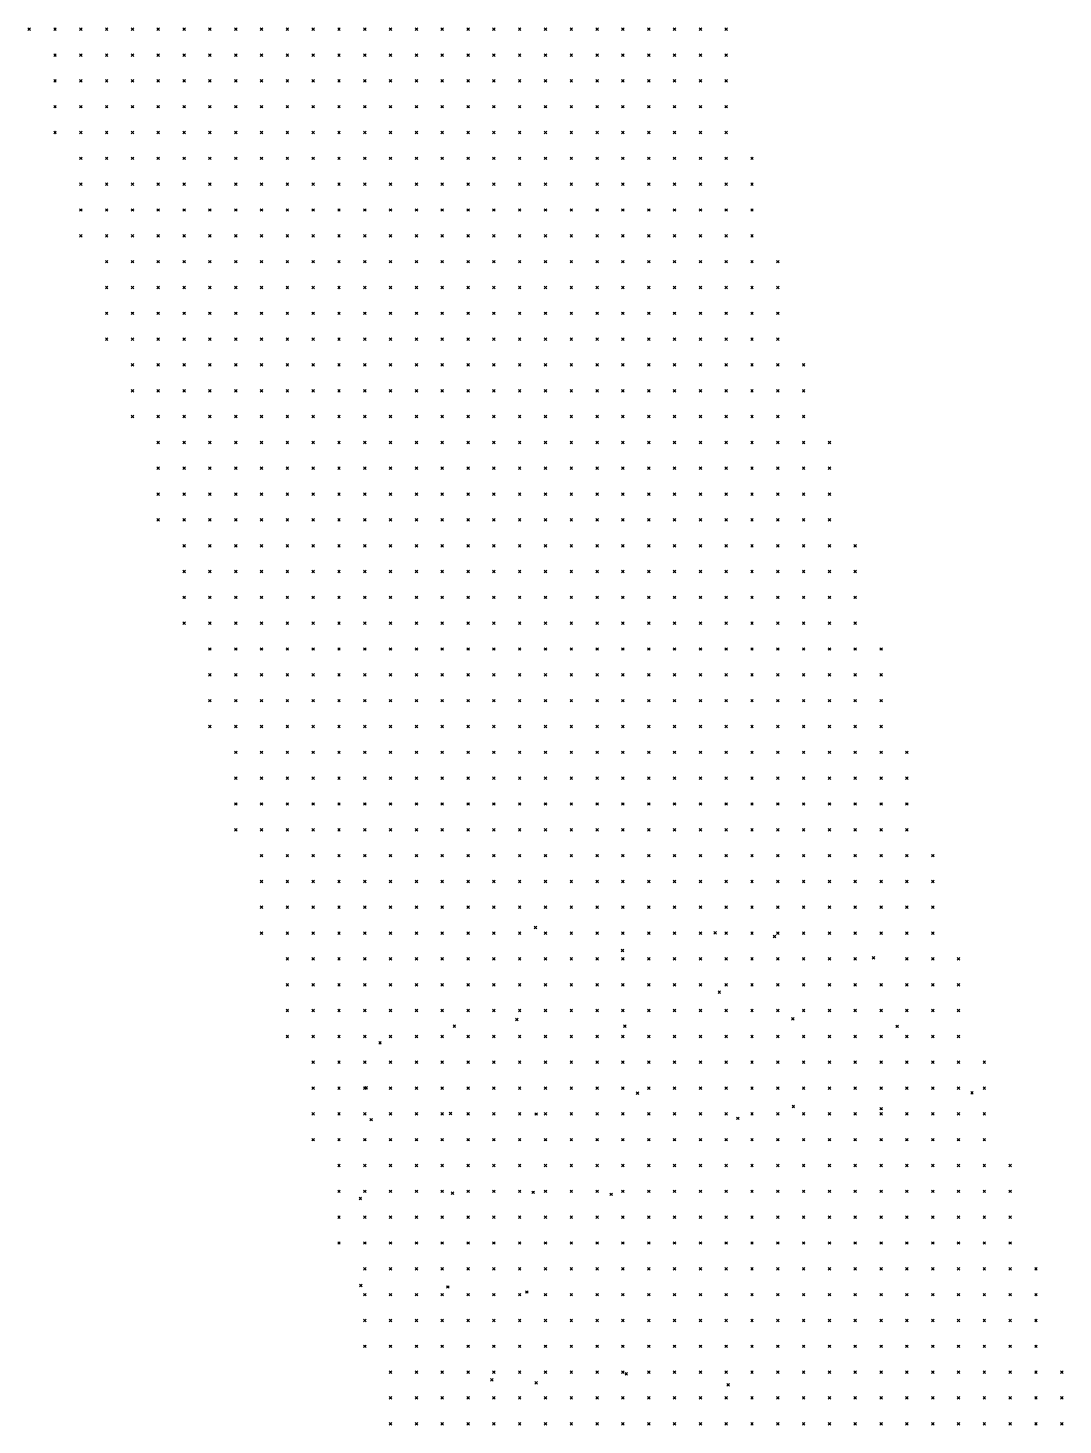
# Model space of a CAD drawing. Header units: metres. Extents: x 441556 to 446409, y 432338 to 461058.
# Drawn here: x 444743.2 to 444863.5, y 443563.8 to 443726.1 of the extents above; entities that cross this region are included whole.
import ezdxf

# ---------------------------------------------------------------- set-up
doc = ezdxf.new("R2010")
doc.units = ezdxf.units.M
doc.header["$MEASUREMENT"] = 0
doc.header["$PDMODE"] = 35
doc.header["$PDSIZE"] = 0.15
doc.layers.add('DTM-NOK-RevN_LIDAR_co_lidar', color=91, linetype='Continuous', lineweight=0)
doc.layers.add('DTM-NOK-RevN_RTK', color=32, linetype='Continuous', lineweight=0)

msp = doc.modelspace()

# ---------------------------------------------------------------- linework, layer by layer
at = {"layer": 'DTM-NOK-RevN_LIDAR_co_lidar'}
for p in [(444743.4, 443725.959, 528.782), (444746.399, 443725.959, 529.919), (444749.398, 443725.959, 530.137), (444752.398, 443725.959, 529.127), (444755.397, 443725.959, 527.226), (444758.396, 443725.959, 525.61), (444761.396, 443725.959, 523.946), (444764.395, 443725.959, 522.361), (444767.394, 443725.959, 520.738), (444770.394, 443725.959, 519.46), (444773.393, 443725.959, 518.87), (444776.392, 443725.959, 518.506), (444779.392, 443725.959, 518.334), (444782.391, 443725.959, 518.234), (444785.39, 443725.959, 518.359), (444788.39, 443725.959, 518.869), (444791.389, 443725.959, 519.466), (444794.388, 443725.959, 519.94), (444797.388, 443725.959, 520.5), (444800.387, 443725.959, 521.529), (444803.386, 443725.959, 522.781), (444806.386, 443725.959, 523.549), (444809.385, 443725.959, 524.292), (444812.384, 443725.959, 525.176), (444815.384, 443725.959, 526.73), (444818.383, 443725.959, 527.768), (444821.383, 443725.959, 527.472), (444824.382, 443725.959, 526.308), (444746.399, 443722.96, 531.834), (444749.398, 443722.96, 531.914), (444752.398, 443722.96, 530.797), (444755.397, 443722.96, 528.841), (444758.396, 443722.96, 527.207), (444761.396, 443722.96, 525.46), (444764.395, 443722.96, 524.014), (444767.394, 443722.96, 522.648), (444770.394, 443722.96, 521.328), (444773.393, 443722.96, 520.77), (444776.392, 443722.96, 520.589), (444779.392, 443722.96, 520.603), (444782.391, 443722.96, 520.714), (444785.39, 443722.96, 521.05), (444788.39, 443722.96, 521.547), (444791.389, 443722.96, 521.964), (444794.388, 443722.96, 522.349), (444797.388, 443722.96, 522.918), (444800.387, 443722.96, 524.04), (444803.386, 443722.96, 525.245), (444806.386, 443722.96, 525.993), (444809.385, 443722.96, 526.665), (444812.384, 443722.96, 528.2), (444815.384, 443722.96, 530.177), (444818.383, 443722.96, 530.114), (444821.383, 443722.96, 529.087), (444824.382, 443722.96, 527.934), (444746.399, 443719.961, 533.766), (444749.398, 443719.961, 533.663), (444752.398, 443719.961, 532.276), (444755.397, 443719.961, 530.481), (444758.396, 443719.961, 528.896), (444761.396, 443719.961, 527.176), (444764.395, 443719.961, 525.721), (444767.394, 443719.961, 524.364), (444770.394, 443719.961, 523.279), (444773.393, 443719.961, 522.715), (444776.392, 443719.961, 522.71), (444779.392, 443719.961, 522.877), (444782.391, 443719.961, 523.219), (444785.39, 443719.961, 523.719), (444788.39, 443719.961, 524.188), (444791.389, 443719.961, 524.524), (444794.388, 443719.961, 524.779), (444797.388, 443719.961, 525.346), (444800.387, 443719.961, 526.395), (444803.386, 443719.961, 527.469), (444806.386, 443719.961, 528.561), (444809.385, 443719.961, 529.281), (444812.384, 443719.961, 531.087), (444815.384, 443719.961, 532.478), (444818.383, 443719.961, 531.694), (444821.383, 443719.961, 530.768), (444824.382, 443719.961, 529.58), (444746.399, 443716.961, 535.539), (444749.398, 443716.961, 535.224), (444752.398, 443716.961, 533.716), (444755.397, 443716.961, 532.108), (444758.396, 443716.961, 530.552), (444761.396, 443716.961, 528.94), (444764.395, 443716.961, 527.435), (444767.394, 443716.961, 526.053), (444770.394, 443716.961, 525.312), (444773.393, 443716.961, 524.877), (444776.392, 443716.961, 524.942), (444779.392, 443716.961, 525.24), (444782.391, 443716.961, 525.714), (444785.39, 443716.961, 526.263), (444788.39, 443716.961, 526.662), (444791.389, 443716.961, 526.956), (444794.388, 443716.961, 527.278), (444797.388, 443716.961, 527.83), (444800.387, 443716.961, 528.733), (444803.386, 443716.961, 529.741), (444806.386, 443716.961, 530.945), (444809.385, 443716.961, 531.913), (444812.384, 443716.961, 533.463), (444815.384, 443716.961, 534.025), (444818.383, 443716.961, 533.332), (444821.383, 443716.961, 532.447), (444824.382, 443716.961, 531.267), (444746.399, 443713.962, 537.479), (444749.398, 443713.962, 536.895), (444752.398, 443713.962, 535.359), (444755.397, 443713.962, 533.891), (444758.396, 443713.962, 532.327), (444761.396, 443713.962, 530.723), (444764.395, 443713.962, 529.198), (444767.394, 443713.962, 527.947), (444770.394, 443713.962, 527.351), (444773.393, 443713.962, 527.136), (444776.392, 443713.962, 527.258), (444779.392, 443713.962, 527.647), (444782.391, 443713.962, 528.211), (444785.39, 443713.962, 528.855), (444788.39, 443713.962, 529.265), (444791.389, 443713.962, 529.432), (444794.388, 443713.962, 529.781), (444797.388, 443713.962, 530.309), (444800.387, 443713.962, 530.913), (444803.386, 443713.962, 531.941), (444806.386, 443713.962, 533.043), (444809.385, 443713.962, 534.241), (444812.384, 443713.962, 535.593), (444815.384, 443713.962, 535.758), (444818.383, 443713.962, 535.204), (444821.383, 443713.962, 534.171), (444824.382, 443713.962, 533.031), (444749.398, 443710.963, 538.717), (444752.398, 443710.963, 537.254), (444755.397, 443710.963, 535.842), (444758.396, 443710.963, 534.359), (444761.396, 443710.963, 532.716), (444764.395, 443710.963, 531.318), (444767.394, 443710.963, 529.936), (444770.394, 443710.963, 529.344), (444773.393, 443710.963, 529.39), (444776.392, 443710.963, 529.612), (444779.392, 443710.963, 529.98), (444782.391, 443710.963, 530.604), (444785.39, 443710.963, 531.28), (444788.39, 443710.963, 531.759), (444791.389, 443710.963, 531.989), (444794.388, 443710.963, 532.191), (444797.388, 443710.963, 532.605), (444800.387, 443710.963, 533.122), (444803.386, 443710.963, 534.045), (444806.386, 443710.963, 535.372), (444809.385, 443710.963, 536.841), (444812.384, 443710.963, 537.803), (444815.384, 443710.963, 537.649), (444818.383, 443710.963, 537.092), (444821.383, 443710.963, 536.179), (444824.382, 443710.963, 534.986), (444827.381, 443710.963, 534.045), (444749.398, 443707.963, 540.584), (444752.398, 443707.963, 539.428), (444755.397, 443707.963, 537.812), (444758.396, 443707.963, 536.353), (444761.396, 443707.963, 534.729), (444764.395, 443707.963, 533.308), (444767.394, 443707.963, 532.078), (444770.394, 443707.963, 531.575), (444773.393, 443707.963, 531.623), (444776.392, 443707.963, 531.865), (444779.392, 443707.963, 532.282), (444782.391, 443707.963, 532.852), (444785.39, 443707.963, 533.418), (444788.39, 443707.963, 533.994), (444791.389, 443707.963, 534.354), (444794.388, 443707.963, 534.462), (444797.388, 443707.963, 534.911), (444800.387, 443707.963, 535.57), (444803.386, 443707.963, 536.501), (444806.386, 443707.963, 538.111), (444809.385, 443707.963, 539.534), (444812.384, 443707.963, 539.935), (444815.384, 443707.963, 539.545), (444818.383, 443707.963, 538.971), (444821.383, 443707.963, 538.059), (444824.382, 443707.963, 537.043), (444827.381, 443707.963, 536.146), (444749.398, 443704.964, 542.65), (444752.398, 443704.964, 541.743), (444755.397, 443704.964, 540.099), (444758.396, 443704.964, 538.45), (444761.396, 443704.964, 536.794), (444764.395, 443704.964, 535.258), (444767.394, 443704.964, 534.122), (444770.394, 443704.964, 533.739), (444773.393, 443704.964, 533.679), (444776.392, 443704.964, 533.929), (444779.392, 443704.964, 534.378), (444782.391, 443704.964, 534.925), (444785.39, 443704.964, 535.504), (444788.39, 443704.964, 536.06), (444791.389, 443704.964, 536.416), (444794.388, 443704.964, 536.671), (444797.388, 443704.964, 537.317), (444800.387, 443704.964, 538.236), (444803.386, 443704.964, 539.442), (444806.386, 443704.964, 540.941), (444809.385, 443704.964, 542.044), (444812.384, 443704.964, 542.118), (444815.384, 443704.964, 541.721), (444818.383, 443704.964, 541.001), (444821.383, 443704.964, 539.992), (444824.382, 443704.964, 539.111), (444827.381, 443704.964, 538.174), (444749.398, 443701.965, 544.946), (444752.398, 443701.965, 544.02), (444755.397, 443701.965, 542.629), (444758.396, 443701.965, 540.633), (444761.396, 443701.965, 538.884), (444764.395, 443701.965, 537.582), (444767.394, 443701.965, 536.463), (444770.394, 443701.965, 536.116), (444773.393, 443701.965, 536.082), (444776.392, 443701.965, 536.228), (444779.392, 443701.965, 536.547), (444782.391, 443701.965, 537.076), (444785.39, 443701.965, 537.784), (444788.39, 443701.965, 538.253), (444791.389, 443701.965, 538.575), (444794.388, 443701.965, 539.145), (444797.388, 443701.965, 539.859), (444800.387, 443701.965, 541.102), (444803.386, 443701.965, 542.409), (444806.386, 443701.965, 543.463), (444809.385, 443701.965, 544.2), (444812.384, 443701.965, 544.201), (444815.384, 443701.965, 543.802), (444818.383, 443701.965, 542.886), (444821.383, 443701.965, 542.022), (444824.382, 443701.965, 541.275), (444827.381, 443701.965, 540.327), (444752.398, 443698.965, 545.951), (444755.397, 443698.965, 544.388), (444758.396, 443698.965, 542.455), (444761.396, 443698.965, 541.215), (444764.395, 443698.965, 539.76), (444767.394, 443698.965, 538.789), (444770.394, 443698.965, 538.48), (444773.393, 443698.965, 538.54), (444776.392, 443698.965, 538.703), (444779.392, 443698.965, 538.837), (444782.391, 443698.965, 539.247), (444785.39, 443698.965, 539.982), (444788.39, 443698.965, 540.622), (444791.389, 443698.965, 541.162), (444794.388, 443698.965, 541.755), (444797.388, 443698.965, 542.391), (444800.387, 443698.965, 543.63), (444803.386, 443698.965, 545.088), (444806.386, 443698.965, 545.869), (444809.385, 443698.965, 546.228), (444812.384, 443698.965, 545.947), (444815.384, 443698.965, 545.825), (444818.383, 443698.965, 544.887), (444821.383, 443698.965, 543.955), (444824.382, 443698.965, 543.14), (444827.381, 443698.965, 542.495), (444830.381, 443698.965, 541.742), (444752.398, 443695.966, 547.791), (444755.397, 443695.966, 546.001), (444758.396, 443695.966, 544.511), (444761.396, 443695.966, 543.212), (444764.395, 443695.966, 541.963), (444767.394, 443695.966, 541.181), (444770.394, 443695.966, 540.827), (444773.393, 443695.966, 540.856), (444776.392, 443695.966, 540.866), (444779.392, 443695.966, 541.021), (444782.391, 443695.966, 541.396), (444785.39, 443695.966, 542.045), (444788.39, 443695.966, 542.747), (444791.389, 443695.966, 543.384), (444794.388, 443695.966, 544.166), (444797.388, 443695.966, 544.858), (444800.387, 443695.966, 545.828), (444803.386, 443695.966, 547.726), (444806.386, 443695.966, 548.657), (444809.385, 443695.966, 548.491), (444812.384, 443695.966, 547.878), (444815.384, 443695.966, 547.427), (444818.383, 443695.966, 546.479), (444821.383, 443695.966, 546.069), (444824.382, 443695.966, 545.139), (444827.381, 443695.966, 544.457), (444830.381, 443695.966, 543.947), (444752.398, 443692.967, 549.416), (444755.397, 443692.967, 548.768), (444758.396, 443692.967, 547.071), (444761.396, 443692.967, 545.457), (444764.395, 443692.967, 544.178), (444767.394, 443692.967, 543.368), (444770.394, 443692.967, 543.06), (444773.393, 443692.967, 543.193), (444776.392, 443692.967, 543.297), (444779.392, 443692.967, 543.456), (444782.391, 443692.967, 543.647), (444785.39, 443692.967, 544.061), (444788.39, 443692.967, 544.719), (444791.389, 443692.967, 545.376), (444794.388, 443692.967, 546.118), (444797.388, 443692.967, 547.232), (444800.387, 443692.967, 549.174), (444803.386, 443692.967, 551.06), (444806.386, 443692.967, 550.749), (444809.385, 443692.967, 550.844), (444812.384, 443692.967, 550.302), (444815.384, 443692.967, 549.6), (444818.383, 443692.967, 548.885), (444821.383, 443692.967, 548.207), (444824.382, 443692.967, 547.337), (444827.381, 443692.967, 546.511), (444830.381, 443692.967, 546.084), (444752.398, 443689.967, 551.558), (444755.397, 443689.967, 550.597), (444758.396, 443689.967, 548.965), (444761.396, 443689.967, 547.433), (444764.395, 443689.967, 546.442), (444767.394, 443689.967, 545.6), (444770.394, 443689.967, 545.608), (444773.393, 443689.967, 545.526), (444776.392, 443689.967, 545.442), (444779.392, 443689.967, 545.449), (444782.391, 443689.967, 545.739), (444785.39, 443689.967, 546.173), (444788.39, 443689.967, 546.827), (444791.389, 443689.967, 547.862), (444794.388, 443689.967, 548.853), (444797.388, 443689.967, 550.072), (444800.387, 443689.967, 552.058), (444803.386, 443689.967, 553.426), (444806.386, 443689.967, 553.408), (444809.385, 443689.967, 552.643), (444812.384, 443689.967, 552.407), (444815.384, 443689.967, 551.736), (444818.383, 443689.967, 551.127), (444821.383, 443689.967, 550.201), (444824.382, 443689.967, 549.562), (444827.381, 443689.967, 548.983), (444830.381, 443689.967, 548.625), (444755.397, 443686.968, 552.09), (444758.396, 443686.968, 550.8), (444761.396, 443686.968, 549.725), (444764.395, 443686.968, 548.671), (444767.394, 443686.968, 548.112), (444770.394, 443686.968, 547.973), (444773.393, 443686.968, 547.926), (444776.392, 443686.968, 547.691), (444779.392, 443686.968, 547.555), (444782.391, 443686.968, 547.89), (444785.39, 443686.968, 548.631), (444788.39, 443686.968, 549.41), (444791.389, 443686.968, 550.227), (444794.388, 443686.968, 551.223), (444797.388, 443686.968, 552.541), (444800.387, 443686.968, 554.345), (444803.386, 443686.968, 555.184), (444806.386, 443686.968, 555.391), (444809.385, 443686.968, 554.811), (444812.384, 443686.968, 554.198), (444815.384, 443686.968, 553.561), (444818.383, 443686.968, 553.261), (444821.383, 443686.968, 552.296), (444824.382, 443686.968, 551.727), (444827.381, 443686.968, 551.327), (444830.381, 443686.968, 551.11), (444833.38, 443686.968, 550.883), (444755.397, 443683.969, 554.519), (444758.396, 443683.969, 553.026), (444761.396, 443683.969, 551.817), (444764.395, 443683.969, 550.927), (444767.394, 443683.969, 550.445), (444770.394, 443683.969, 550.208), (444773.393, 443683.969, 550.164), (444776.392, 443683.969, 550.077), (444779.392, 443683.969, 550.128), (444782.391, 443683.969, 550.419), (444785.39, 443683.969, 550.943), (444788.39, 443683.969, 551.403), (444791.389, 443683.969, 552.191), (444794.388, 443683.969, 553.599), (444797.388, 443683.969, 554.89), (444800.387, 443683.969, 556.428), (444803.386, 443683.969, 557.19), (444806.386, 443683.969, 556.912), (444809.385, 443683.969, 556.872), (444812.384, 443683.969, 556.438), (444815.384, 443683.969, 555.825), (444818.383, 443683.969, 555.52), (444821.383, 443683.969, 554.847), (444824.382, 443683.969, 554.176), (444827.381, 443683.969, 553.785), (444830.381, 443683.969, 553.421), (444833.38, 443683.969, 553.159), (444755.397, 443680.969, 556.523), (444758.396, 443680.969, 555.23), (444761.396, 443680.969, 553.87), (444764.395, 443680.969, 552.945), (444767.394, 443680.969, 552.482), (444770.394, 443680.969, 552.402), (444773.393, 443680.969, 552.516), (444776.392, 443680.969, 552.631), (444779.392, 443680.969, 552.671), (444782.391, 443680.969, 552.997), (444785.39, 443680.969, 553.365), (444788.39, 443680.969, 553.794), (444791.389, 443680.969, 554.574), (444794.388, 443680.969, 555.508), (444797.388, 443680.969, 556.743), (444800.387, 443680.969, 558.092), (444803.386, 443680.969, 558.795), (444806.386, 443680.969, 558.91), (444809.385, 443680.969, 558.824), (444812.384, 443680.969, 558.347), (444815.384, 443680.969, 558.012), (444818.383, 443680.969, 557.456), (444821.383, 443680.969, 556.949), (444824.382, 443680.969, 556.301), (444827.381, 443680.969, 555.875), (444830.381, 443680.969, 555.685), (444833.38, 443680.969, 555.479), (444758.396, 443677.97, 557.677), (444761.396, 443677.97, 556.22), (444764.395, 443677.97, 555.41), (444767.394, 443677.97, 555.04), (444770.394, 443677.97, 555.01), (444773.393, 443677.97, 555.015), (444776.392, 443677.97, 555.154), (444779.392, 443677.97, 555.401), (444782.391, 443677.97, 555.69), (444785.39, 443677.97, 555.998), (444788.39, 443677.97, 556.425), (444791.389, 443677.97, 556.974), (444794.388, 443677.97, 557.664), (444797.388, 443677.97, 558.706), (444800.387, 443677.97, 559.796), (444803.386, 443677.97, 560.569), (444806.386, 443677.97, 560.917), (444809.385, 443677.97, 560.728), (444812.384, 443677.97, 560.631), (444815.384, 443677.97, 560.206), (444818.383, 443677.97, 559.416), (444821.383, 443677.97, 558.878), (444824.382, 443677.97, 558.389), (444827.381, 443677.97, 558.098), (444830.381, 443677.97, 557.773), (444833.38, 443677.97, 557.625), (444836.379, 443677.97, 557.776), (444758.396, 443674.97, 559.69), (444761.396, 443674.97, 558.589), (444764.395, 443674.97, 557.826), (444767.394, 443674.97, 557.339), (444770.394, 443674.97, 557.337), (444773.393, 443674.97, 557.482), (444776.392, 443674.97, 557.804), (444779.392, 443674.97, 558.071), (444782.391, 443674.97, 558.213), (444785.39, 443674.97, 558.45), (444788.39, 443674.97, 558.795), (444791.389, 443674.97, 559.237), (444794.388, 443674.97, 559.966), (444797.388, 443674.97, 560.847), (444800.387, 443674.97, 561.605), (444803.386, 443674.97, 562.482), (444806.386, 443674.97, 562.851), (444809.385, 443674.97, 562.716), (444812.384, 443674.97, 562.656), (444815.384, 443674.97, 562.09), (444818.383, 443674.97, 561.575), (444821.383, 443674.97, 560.783), (444824.382, 443674.97, 560.564), (444827.381, 443674.97, 560.229), (444830.381, 443674.97, 560.034), (444833.38, 443674.97, 559.838), (444836.379, 443674.97, 560.163), (444758.396, 443671.971, 561.732), (444761.396, 443671.971, 560.728), (444764.395, 443671.971, 560.102), (444767.394, 443671.971, 559.802), (444770.394, 443671.971, 559.914), (444773.393, 443671.971, 560.074), (444776.392, 443671.971, 560.594), (444779.392, 443671.971, 560.933), (444782.391, 443671.971, 560.976), (444785.39, 443671.971, 561.036), (444788.39, 443671.971, 561.186), (444791.389, 443671.971, 561.625), (444794.388, 443671.971, 562.318), (444797.388, 443671.971, 562.942), (444800.387, 443671.971, 563.765), (444803.386, 443671.971, 564.498), (444806.386, 443671.971, 564.741), (444809.385, 443671.971, 564.82), (444812.384, 443671.971, 564.625), (444815.384, 443671.971, 564.185), (444818.383, 443671.971, 563.702), (444821.383, 443671.971, 562.924), (444824.382, 443671.971, 562.596), (444827.381, 443671.971, 562.342), (444830.381, 443671.971, 562.298), (444833.38, 443671.971, 562.125), (444836.379, 443671.971, 562.418), (444758.396, 443668.972, 563.702), (444761.396, 443668.972, 562.887), (444764.395, 443668.972, 562.393), (444767.394, 443668.972, 562.18), (444770.394, 443668.972, 562.168), (444773.393, 443668.972, 562.616), (444776.392, 443668.972, 563.201), (444779.392, 443668.972, 563.643), (444782.391, 443668.972, 563.717), (444785.39, 443668.972, 563.56), (444788.39, 443668.972, 563.634), (444791.389, 443668.972, 564.014), (444794.388, 443668.972, 564.55), (444797.388, 443668.972, 565.265), (444800.387, 443668.972, 566.001), (444803.386, 443668.972, 566.705), (444806.386, 443668.972, 566.88), (444809.385, 443668.972, 566.948), (444812.384, 443668.972, 566.734), (444815.384, 443668.972, 566.148), (444818.383, 443668.972, 565.692), (444821.383, 443668.972, 565.181), (444824.382, 443668.972, 564.851), (444827.381, 443668.972, 564.648), (444830.381, 443668.972, 564.268), (444833.38, 443668.972, 564.38), (444836.379, 443668.972, 564.753), (444761.396, 443665.972, 565.044), (444764.395, 443665.972, 564.569), (444767.394, 443665.972, 564.565), (444770.394, 443665.972, 564.486), (444773.393, 443665.972, 564.847), (444776.392, 443665.972, 565.532), (444779.392, 443665.972, 566.132), (444782.391, 443665.972, 566.305), (444785.39, 443665.972, 566.217), (444788.39, 443665.972, 566.19), (444791.389, 443665.972, 566.415), (444794.388, 443665.972, 566.995), (444797.388, 443665.972, 567.71), (444800.387, 443665.972, 568.408), (444803.386, 443665.972, 569.044), (444806.386, 443665.972, 569.043), (444809.385, 443665.972, 569.036), (444812.384, 443665.972, 568.641), (444815.384, 443665.972, 568.249), (444818.383, 443665.972, 567.953), (444821.383, 443665.972, 567.422), (444824.382, 443665.972, 567.183), (444827.381, 443665.972, 566.79), (444830.381, 443665.972, 566.513), (444833.38, 443665.972, 566.685), (444836.379, 443665.972, 567.104), (444839.379, 443665.972, 567.568), (444761.396, 443662.973, 567.308), (444764.395, 443662.973, 566.991), (444767.394, 443662.973, 566.802), (444770.394, 443662.973, 566.765), (444773.393, 443662.973, 566.956), (444776.392, 443662.973, 567.557), (444779.392, 443662.973, 568.297), (444782.391, 443662.973, 568.602), (444785.39, 443662.973, 568.59), (444788.39, 443662.973, 568.648), (444791.389, 443662.973, 568.829), (444794.388, 443662.973, 569.257), (444797.388, 443662.973, 570.059), (444800.387, 443662.973, 570.911), (444803.386, 443662.973, 571.324), (444806.386, 443662.973, 571.178), (444809.385, 443662.973, 571.15), (444812.384, 443662.973, 570.679), (444815.384, 443662.973, 570.457), (444818.383, 443662.973, 570.182), (444821.383, 443662.973, 569.506), (444824.382, 443662.973, 569.212), (444827.381, 443662.973, 569), (444830.381, 443662.973, 568.751), (444833.38, 443662.973, 568.772), (444836.379, 443662.973, 569.076), (444839.379, 443662.973, 569.621), (444761.396, 443659.974, 569.605), (444764.395, 443659.974, 569.19), (444767.394, 443659.974, 568.947), (444770.394, 443659.974, 568.978), (444773.393, 443659.974, 569.17), (444776.392, 443659.974, 569.743), (444779.392, 443659.974, 570.408), (444782.391, 443659.974, 570.743), (444785.39, 443659.974, 570.86), (444788.39, 443659.974, 571.056), (444791.389, 443659.974, 571.281), (444794.388, 443659.974, 571.642), (444797.388, 443659.974, 572.469), (444800.387, 443659.974, 573.289), (444803.386, 443659.974, 573.686), (444806.386, 443659.974, 573.94), (444809.385, 443659.974, 573.64), (444812.384, 443659.974, 572.965), (444815.384, 443659.974, 572.651), (444818.383, 443659.974, 572.208), (444821.383, 443659.974, 571.621), (444824.382, 443659.974, 571.182), (444827.381, 443659.974, 571.005), (444830.381, 443659.974, 570.75), (444833.38, 443659.974, 570.687), (444836.379, 443659.974, 570.966), (444839.379, 443659.974, 571.472), (444761.396, 443656.974, 571.803), (444764.395, 443656.974, 571.279), (444767.394, 443656.974, 571.16), (444770.394, 443656.974, 571.165), (444773.393, 443656.974, 571.382), (444776.392, 443656.974, 571.895), (444779.392, 443656.974, 572.44), (444782.391, 443656.974, 572.824), (444785.39, 443656.974, 573.122), (444788.39, 443656.974, 573.441), (444791.389, 443656.974, 573.783), (444794.388, 443656.974, 574.253), (444797.388, 443656.974, 575.062), (444800.387, 443656.974, 576.102), (444803.386, 443656.974, 576.976), (444806.386, 443656.974, 577.267), (444809.385, 443656.974, 576.615), (444812.384, 443656.974, 575.607), (444815.384, 443656.974, 574.967), (444818.383, 443656.974, 574.077), (444821.383, 443656.974, 573.758), (444824.382, 443656.974, 573.344), (444827.381, 443656.974, 573.024), (444830.381, 443656.974, 572.899), (444833.38, 443656.974, 572.856), (444836.379, 443656.974, 573.045), (444839.379, 443656.974, 573.38), (444764.395, 443653.975, 573.543), (444767.394, 443653.975, 573.421), (444770.394, 443653.975, 573.339), (444773.393, 443653.975, 573.55), (444776.392, 443653.975, 573.914), (444779.392, 443653.975, 574.449), (444782.391, 443653.975, 575.014), (444785.39, 443653.975, 575.445), (444788.39, 443653.975, 575.838), (444791.389, 443653.975, 576.294), (444794.388, 443653.975, 576.922), (444797.388, 443653.975, 577.893), (444800.387, 443653.975, 579.199), (444803.386, 443653.975, 580.479), (444806.386, 443653.975, 580.392), (444809.385, 443653.975, 579.421), (444812.384, 443653.975, 578.373), (444815.384, 443653.975, 577.343), (444818.383, 443653.975, 576.246), (444821.383, 443653.975, 576.009), (444824.382, 443653.975, 575.555), (444827.381, 443653.975, 575.314), (444830.381, 443653.975, 575.172), (444833.38, 443653.975, 575.145), (444836.379, 443653.975, 575.151), (444839.379, 443653.975, 575.465), (444842.378, 443653.975, 575.703), (444764.395, 443650.976, 575.854), (444767.394, 443650.976, 575.709), (444770.394, 443650.976, 575.619), (444773.393, 443650.976, 575.814), (444776.392, 443650.976, 576.185), (444779.392, 443650.976, 576.692), (444782.391, 443650.976, 577.206), (444785.39, 443650.976, 577.679), (444788.39, 443650.976, 578.196), (444791.389, 443650.976, 578.789), (444794.388, 443650.976, 579.56), (444797.388, 443650.976, 580.599), (444800.387, 443650.976, 581.803), (444803.386, 443650.976, 582.964), (444806.386, 443650.976, 582.815), (444809.385, 443650.976, 581.739), (444812.384, 443650.976, 580.641), (444815.384, 443650.976, 579.542), (444818.383, 443650.976, 578.689), (444821.383, 443650.976, 578.314), (444824.382, 443650.976, 577.813), (444827.381, 443650.976, 577.527), (444830.381, 443650.976, 577.326), (444833.38, 443650.976, 577.319), (444836.379, 443650.976, 577.339), (444839.379, 443650.976, 577.661), (444842.378, 443650.976, 577.742), (444764.395, 443647.976, 578.193), (444767.394, 443647.976, 578.02), (444770.394, 443647.976, 577.969), (444773.393, 443647.976, 578.154), (444776.392, 443647.976, 578.554), (444779.392, 443647.976, 578.984), (444782.391, 443647.976, 579.312), (444785.39, 443647.976, 579.792), (444788.39, 443647.976, 580.468), (444791.389, 443647.976, 581.154), (444794.388, 443647.976, 581.962), (444797.388, 443647.976, 582.952), (444800.387, 443647.976, 584.011), (444803.386, 443647.976, 584.903), (444806.386, 443647.976, 584.722), (444809.385, 443647.976, 583.798), (444812.384, 443647.976, 582.567), (444815.384, 443647.976, 581.679), (444818.383, 443647.976, 581.054), (444821.383, 443647.976, 580.562), (444824.382, 443647.976, 580.161), (444827.381, 443647.976, 579.683), (444830.381, 443647.976, 579.523), (444833.38, 443647.976, 579.53), (444836.379, 443647.976, 579.622), (444839.379, 443647.976, 579.795), (444842.378, 443647.976, 579.798), (444764.395, 443644.977, 580.69), (444767.394, 443644.977, 580.43), (444770.394, 443644.977, 580.303), (444773.393, 443644.977, 580.427), (444776.392, 443644.977, 580.727), (444779.392, 443644.977, 581.115), (444782.391, 443644.977, 581.594), (444785.39, 443644.977, 582.181), (444788.39, 443644.977, 582.829), (444791.389, 443644.977, 583.469), (444794.388, 443644.977, 584.273), (444797.388, 443644.977, 585.337), (444800.387, 443644.977, 586.266), (444803.386, 443644.977, 586.907), (444806.386, 443644.977, 586.589), (444809.385, 443644.977, 585.759), (444812.384, 443644.977, 584.799), (444815.384, 443644.977, 584.008), (444818.383, 443644.977, 583.481), (444821.383, 443644.977, 582.894), (444824.382, 443644.977, 582.413), (444827.381, 443644.977, 582), (444830.381, 443644.977, 581.85), (444833.38, 443644.977, 581.786), (444836.379, 443644.977, 581.804), (444839.379, 443644.977, 581.794), (444842.378, 443644.977, 581.676), (444767.394, 443641.978, 583.061), (444770.394, 443641.978, 582.749), (444773.393, 443641.978, 582.689), (444776.392, 443641.978, 582.93), (444779.392, 443641.978, 583.333), (444782.391, 443641.978, 583.89), (444785.39, 443641.978, 584.561), (444788.39, 443641.978, 585.285), (444791.389, 443641.978, 586.056), (444794.388, 443641.978, 586.85), (444797.388, 443641.978, 587.68), (444800.387, 443641.978, 588.458), (444803.386, 443641.978, 588.829), (444806.386, 443641.978, 588.564), (444809.385, 443641.978, 587.976), (444812.384, 443641.978, 587.143), (444815.384, 443641.978, 586.409), (444818.383, 443641.978, 585.79), (444821.383, 443641.978, 585.166), (444824.382, 443641.978, 584.627), (444827.381, 443641.978, 584.275), (444830.381, 443641.978, 584.174), (444833.38, 443641.978, 584.049), (444836.379, 443641.978, 584.031), (444839.379, 443641.978, 583.869), (444842.378, 443641.978, 583.506), (444845.377, 443641.978, 583.359), (444767.394, 443638.978, 585.614), (444770.394, 443638.978, 585.274), (444773.393, 443638.978, 585.119), (444776.392, 443638.978, 585.232), (444779.392, 443638.978, 585.725), (444782.391, 443638.978, 586.266), (444785.39, 443638.978, 586.912), (444788.39, 443638.978, 587.723), (444791.389, 443638.978, 588.598), (444794.388, 443638.978, 589.414), (444797.388, 443638.978, 589.905), (444800.387, 443638.978, 590.418), (444803.386, 443638.978, 590.799), (444806.386, 443638.978, 590.698), (444809.385, 443638.978, 590.204), (444812.384, 443638.978, 589.304), (444815.384, 443638.978, 588.721), (444818.383, 443638.978, 588.039), (444821.383, 443638.978, 587.551), (444824.382, 443638.978, 586.963), (444827.381, 443638.978, 586.733), (444830.381, 443638.978, 586.498), (444833.38, 443638.978, 586.304), (444836.379, 443638.978, 586.146), (444839.379, 443638.978, 585.922), (444842.378, 443638.978, 585.539), (444845.377, 443638.978, 585.24), (444767.394, 443635.979, 588.083), (444770.394, 443635.979, 587.8), (444773.393, 443635.979, 587.571), (444776.392, 443635.979, 587.551), (444779.392, 443635.979, 588.033), (444782.391, 443635.979, 588.736), (444785.39, 443635.979, 589.317), (444788.39, 443635.979, 590.102), (444791.389, 443635.979, 591.029), (444794.388, 443635.979, 591.632), (444797.388, 443635.979, 592.181), (444800.387, 443635.979, 592.619), (444803.386, 443635.979, 592.792), (444806.386, 443635.979, 592.696), (444809.385, 443635.979, 592.231), (444812.384, 443635.979, 591.429), (444815.384, 443635.979, 590.992), (444818.383, 443635.979, 590.211), (444821.383, 443635.979, 589.845), (444824.382, 443635.979, 589.325), (444827.381, 443635.979, 589.257), (444830.381, 443635.979, 588.941), (444833.38, 443635.979, 588.377), (444836.379, 443635.979, 587.935), (444839.379, 443635.979, 587.62), (444842.378, 443635.979, 587.262), (444845.377, 443635.979, 586.903), (444767.394, 443632.98, 590.393), (444770.394, 443632.98, 590.049), (444773.393, 443632.98, 589.857), (444776.392, 443632.98, 589.866), (444779.392, 443632.98, 590.119), (444782.391, 443632.98, 590.792), (444785.39, 443632.98, 591.657), (444788.39, 443632.98, 592.609), (444791.389, 443632.98, 593.508), (444794.388, 443632.98, 594.031), (444797.388, 443632.98, 594.415), (444800.387, 443632.98, 594.707), (444803.386, 443632.98, 594.813), (444806.386, 443632.98, 594.727), (444809.385, 443632.98, 594.336), (444812.384, 443632.98, 593.677), (444815.384, 443632.98, 593.197), (444818.383, 443632.98, 592.565), (444821.383, 443632.98, 591.989), (444824.382, 443632.98, 591.572), (444827.381, 443632.98, 591.451), (444830.381, 443632.98, 591.21), (444833.38, 443632.98, 590.454), (444836.379, 443632.98, 589.839), (444839.379, 443632.98, 589.406), (444842.378, 443632.98, 588.975), (444845.377, 443632.98, 588.689), (444770.394, 443629.98, 592.325), (444773.393, 443629.98, 592.161), (444776.392, 443629.98, 592.173), (444779.392, 443629.98, 592.442), (444782.391, 443629.98, 593.056), (444785.39, 443629.98, 593.758), (444788.39, 443629.98, 594.604), (444791.389, 443629.98, 595.485), (444794.388, 443629.98, 596.098), (444797.388, 443629.98, 596.759), (444800.387, 443629.98, 597.186), (444803.386, 443629.98, 597.164), (444806.386, 443629.98, 596.702), (444809.385, 443629.98, 596.434), (444812.384, 443629.98, 595.814), (444815.384, 443629.98, 595.055), (444818.383, 443629.98, 594.444), (444821.383, 443629.98, 594.057), (444824.382, 443629.98, 593.938), (444827.381, 443629.98, 593.509), (444830.381, 443629.98, 592.996), (444833.38, 443629.98, 592.329), (444836.379, 443629.98, 591.66), (444839.379, 443629.98, 591.14), (444842.378, 443629.98, 590.606), (444845.377, 443629.98, 590.272), (444848.377, 443629.98, 590.163), (444770.394, 443626.981, 594.544), (444773.393, 443626.981, 594.413), (444776.392, 443626.981, 594.31), (444779.392, 443626.981, 594.386), (444782.391, 443626.981, 595.032), (444785.39, 443626.981, 595.837), (444788.39, 443626.981, 596.547), (444791.389, 443626.981, 597.469), (444794.388, 443626.981, 598.402), (444797.388, 443626.981, 598.935), (444800.387, 443626.981, 599.104), (444803.386, 443626.981, 599.014), (444806.386, 443626.981, 598.531), (444809.385, 443626.981, 598.006), (444812.384, 443626.981, 597.529), (444815.384, 443626.981, 597.096), (444818.383, 443626.981, 596.549), (444821.383, 443626.981, 596.221), (444824.382, 443626.981, 595.737), (444827.381, 443626.981, 595.238), (444830.381, 443626.981, 594.673), (444833.38, 443626.981, 594.187), (444836.379, 443626.981, 593.371), (444839.379, 443626.981, 592.722), (444842.378, 443626.981, 592.161), (444845.377, 443626.981, 591.822), (444848.377, 443626.981, 591.732), (444770.394, 443623.982, 596.908), (444773.393, 443623.982, 596.497), (444776.392, 443623.982, 596.425), (444779.392, 443623.982, 596.639), (444782.391, 443623.982, 596.98), (444785.39, 443623.982, 597.535), (444788.39, 443623.982, 598.357), (444791.389, 443623.982, 599.288), (444794.388, 443623.982, 600.115), (444797.388, 443623.982, 600.612), (444800.387, 443623.982, 600.702), (444803.386, 443623.982, 600.73), (444806.386, 443623.982, 600.592), (444809.385, 443623.982, 599.976), (444812.384, 443623.982, 599.506), (444815.384, 443623.982, 599.071), (444818.383, 443623.982, 598.708), (444821.383, 443623.982, 598.092), (444824.382, 443623.982, 597.623), (444827.381, 443623.982, 597.11), (444830.381, 443623.982, 596.354), (444833.38, 443623.982, 595.48), (444836.379, 443623.982, 594.817), (444839.379, 443623.982, 594.277), (444842.378, 443623.982, 593.741), (444845.377, 443623.982, 593.514), (444848.377, 443623.982, 593.538), (444770.394, 443620.982, 598.898), (444773.393, 443620.982, 598.714), (444776.392, 443620.982, 598.679), (444779.392, 443620.982, 598.845), (444782.391, 443620.982, 599.029), (444785.39, 443620.982, 599.582), (444788.39, 443620.982, 600.409), (444791.389, 443620.982, 601.067), (444794.388, 443620.982, 601.737), (444797.388, 443620.982, 602.277), (444800.387, 443620.982, 602.458), (444803.386, 443620.982, 602.443), (444806.386, 443620.982, 602.075), (444809.385, 443620.982, 601.615), (444812.384, 443620.982, 601.145), (444815.384, 443620.982, 600.712), (444818.383, 443620.982, 600.206), (444821.383, 443620.982, 599.685), (444824.382, 443620.982, 599.234), (444827.381, 443620.982, 598.501), (444830.381, 443620.982, 597.775), (444833.38, 443620.982, 596.945), (444836.379, 443620.982, 596.196), (444839.379, 443620.982, 595.668), (444842.378, 443620.982, 595.328), (444845.377, 443620.982, 595.069), (444848.377, 443620.982, 595.185), (444773.393, 443617.983, 601.071), (444776.392, 443617.983, 601.099), (444779.392, 443617.983, 601.131), (444782.391, 443617.983, 601.337), (444785.39, 443617.983, 601.801), (444788.39, 443617.983, 602.387), (444791.389, 443617.983, 602.942), (444794.388, 443617.983, 603.471), (444797.388, 443617.983, 603.911), (444800.387, 443617.983, 604.133), (444803.386, 443617.983, 604.018), (444806.386, 443617.983, 603.637), (444809.385, 443617.983, 603.215), (444812.384, 443617.983, 602.659), (444815.384, 443617.983, 602.457), (444818.383, 443617.983, 601.935), (444821.383, 443617.983, 601.235), (444824.382, 443617.983, 600.467), (444827.381, 443617.983, 599.819), (444830.381, 443617.983, 598.886), (444833.38, 443617.983, 598.147), (444836.379, 443617.983, 597.518), (444839.379, 443617.983, 596.907), (444845.377, 443617.983, 596.344), (444848.377, 443617.983, 596.389), (444851.376, 443617.983, 596.294), (444773.393, 443614.984, 603.121), (444776.392, 443614.984, 603.206), (444779.392, 443614.984, 603.219), (444782.391, 443614.984, 603.354), (444785.39, 443614.984, 603.674), (444788.39, 443614.984, 604.043), (444791.389, 443614.984, 604.527), (444794.388, 443614.984, 605.103), (444797.388, 443614.984, 605.608), (444800.387, 443614.984, 605.726), (444803.386, 443614.984, 605.467), (444806.386, 443614.984, 605.077), (444809.385, 443614.984, 604.442), (444812.384, 443614.984, 603.889), (444815.384, 443614.984, 603.566), (444818.383, 443614.984, 602.978), (444821.383, 443614.984, 602.234), (444824.382, 443614.984, 601.44), (444827.381, 443614.984, 600.609), (444830.381, 443614.984, 599.817), (444833.38, 443614.984, 599.18), (444836.379, 443614.984, 598.482), (444839.379, 443614.984, 597.811), (444842.378, 443614.984, 597.3), (444845.377, 443614.984, 596.977), (444848.377, 443614.984, 596.689), (444851.376, 443614.984, 596.265), (444773.393, 443611.984, 605.388), (444776.392, 443611.984, 605.187), (444779.392, 443611.984, 605.182), (444782.391, 443611.984, 605.319), (444785.39, 443611.984, 605.513), (444788.39, 443611.984, 605.803), (444791.389, 443611.984, 606.184), (444794.388, 443611.984, 606.548), (444797.388, 443611.984, 606.7), (444800.387, 443611.984, 606.518), (444803.386, 443611.984, 606.024), (444806.386, 443611.984, 605.421), (444809.385, 443611.984, 604.743), (444812.384, 443611.984, 604.203), (444815.384, 443611.984, 603.775), (444818.383, 443611.984, 603.018), (444821.383, 443611.984, 602.266), (444824.382, 443611.984, 601.455), (444827.381, 443611.984, 600.501), (444830.381, 443611.984, 599.808), (444833.38, 443611.984, 599.043), (444836.379, 443611.984, 598.54), (444839.379, 443611.984, 598.068), (444842.378, 443611.984, 597.433), (444845.377, 443611.984, 596.714), (444848.377, 443611.984, 596.089), (444851.376, 443611.984, 595.573), (444800.051, 443610.938, 606.997), (444773.393, 443608.985, 607.542), (444776.392, 443608.985, 607.504), (444779.392, 443608.985, 607.4), (444782.391, 443608.985, 607.351), (444785.39, 443608.985, 607.347), (444788.39, 443608.985, 607.415), (444791.389, 443608.985, 607.563), (444794.388, 443608.985, 607.468), (444797.388, 443608.985, 607.104), (444800.387, 443608.985, 606.541), (444803.386, 443608.985, 605.783), (444806.386, 443608.985, 605.112), (444809.385, 443608.985, 604.521), (444812.384, 443608.985, 603.918), (444815.384, 443608.985, 603.325), (444818.383, 443608.985, 602.702), (444821.383, 443608.985, 602.041), (444824.382, 443608.985, 601.287), (444827.381, 443608.985, 600.396), (444830.381, 443608.985, 599.615), (444833.38, 443608.985, 598.936), (444836.379, 443608.985, 598.333), (444839.379, 443608.985, 597.655), (444842.378, 443608.985, 596.999), (444845.377, 443608.985, 596.307), (444848.377, 443608.985, 595.501), (444851.376, 443608.985, 594.759), (444776.392, 443605.986, 609.281), (444779.392, 443605.986, 609.059), (444782.391, 443605.986, 608.819), (444785.39, 443605.986, 608.504), (444788.39, 443605.986, 608.184), (444791.389, 443605.986, 607.942), (444794.388, 443605.986, 607.526), (444797.388, 443605.986, 606.875), (444800.387, 443605.986, 606.141), (444803.386, 443605.986, 605.386), (444806.386, 443605.986, 604.715), (444809.385, 443605.986, 604.025), (444812.384, 443605.986, 603.345), (444815.384, 443605.986, 602.6), (444818.383, 443605.986, 602.015), (444821.383, 443605.986, 601.318), (444824.382, 443605.986, 600.567), (444827.381, 443605.986, 599.777), (444830.381, 443605.986, 599.066), (444833.38, 443605.986, 598.386), (444836.379, 443605.986, 597.788), (444839.379, 443605.986, 596.903), (444842.378, 443605.986, 596.191), (444845.377, 443605.986, 595.254), (444848.377, 443605.986, 594.228), (444851.376, 443605.986, 593.443), (444854.375, 443605.986, 592.561), (444776.392, 443602.986, 610.325), (444779.392, 443602.986, 609.807), (444782.391, 443602.986, 609.301), (444785.39, 443602.986, 608.819), (444788.39, 443602.986, 608.323), (444791.389, 443602.986, 607.738), (444794.388, 443602.986, 607.008), (444797.388, 443602.986, 606.23), (444800.387, 443602.986, 605.489), (444803.386, 443602.986, 604.673), (444806.386, 443602.986, 603.898), (444809.385, 443602.986, 603.077), (444812.384, 443602.986, 602.483), (444815.384, 443602.986, 601.828), (444818.383, 443602.986, 601.187), (444821.383, 443602.986, 600.515), (444824.382, 443602.986, 599.744), (444827.381, 443602.986, 599.022), (444830.381, 443602.986, 598.354), (444833.38, 443602.986, 597.612), (444836.379, 443602.986, 596.777), (444839.379, 443602.986, 595.862), (444842.378, 443602.986, 595.029), (444845.377, 443602.986, 594.222), (444848.377, 443602.986, 593.112), (444851.376, 443602.986, 592.083), (444854.375, 443602.986, 591.256), (444776.392, 443599.987, 610.541), (444779.392, 443599.987, 609.876), (444782.391, 443599.987, 609.264), (444785.39, 443599.987, 608.572), (444788.39, 443599.987, 607.827), (444791.389, 443599.987, 607.052), (444794.388, 443599.987, 606.218), (444797.388, 443599.987, 605.507), (444800.387, 443599.987, 604.714), (444803.386, 443599.987, 603.878), (444806.386, 443599.987, 603.06), (444809.385, 443599.987, 602.235), (444812.384, 443599.987, 601.533), (444815.384, 443599.987, 601.022), (444818.383, 443599.987, 600.176), (444821.383, 443599.987, 599.542), (444824.382, 443599.987, 598.717), (444827.381, 443599.987, 597.968), (444830.381, 443599.987, 597.345), (444833.38, 443599.987, 596.65), (444836.379, 443599.987, 595.959), (444839.379, 443599.987, 595.115), (444842.378, 443599.987, 594.208), (444845.377, 443599.987, 593.147), (444848.377, 443599.987, 591.945), (444851.376, 443599.987, 590.88), (444854.375, 443599.987, 589.92), (444776.392, 443596.988, 610.288), (444779.392, 443596.988, 609.585), (444782.391, 443596.988, 608.744), (444785.39, 443596.988, 607.853), (444788.39, 443596.988, 606.985), (444791.389, 443596.988, 606.104), (444794.388, 443596.988, 605.219), (444797.388, 443596.988, 604.409), (444800.387, 443596.988, 603.543), (444803.386, 443596.988, 602.779), (444806.386, 443596.988, 601.964), (444809.385, 443596.988, 601.242), (444812.384, 443596.988, 600.461), (444815.384, 443596.988, 600.049), (444818.383, 443596.988, 599.007), (444821.383, 443596.988, 598.283), (444824.382, 443596.988, 597.535), (444827.381, 443596.988, 596.896), (444830.381, 443596.988, 596.197), (444833.38, 443596.988, 595.615), (444836.379, 443596.988, 595.027), (444839.379, 443596.988, 594.134), (444842.378, 443596.988, 593.001), (444845.377, 443596.988, 591.651), (444848.377, 443596.988, 590.458), (444851.376, 443596.988, 589.51), (444854.375, 443596.988, 588.516), (444779.392, 443593.988, 608.943), (444782.391, 443593.988, 607.999), (444785.39, 443593.988, 607.047), (444788.39, 443593.988, 606.082), (444791.389, 443593.988, 605.132), (444794.388, 443593.988, 604.335), (444797.388, 443593.988, 603.586), (444800.387, 443593.988, 602.744), (444803.386, 443593.988, 602.018), (444806.386, 443593.988, 601.097), (444809.385, 443593.988, 600.481), (444812.384, 443593.988, 599.645), (444815.384, 443593.988, 599.083), (444818.383, 443593.988, 598.164), (444821.383, 443593.988, 597.324), (444824.382, 443593.988, 596.615), (444827.381, 443593.988, 595.897), (444830.381, 443593.988, 595.076), (444833.38, 443593.988, 594.393), (444836.379, 443593.988, 593.568), (444839.379, 443593.988, 592.535), (444842.378, 443593.988, 591.261), (444845.377, 443593.988, 589.958), (444848.377, 443593.988, 588.942), (444851.376, 443593.988, 588.046), (444854.375, 443593.988, 587.033), (444857.375, 443593.988, 585.97), (444779.392, 443590.989, 607.999), (444782.391, 443590.989, 607.083), (444785.39, 443590.989, 606.139), (444788.39, 443590.989, 605.152), (444791.389, 443590.989, 604.19), (444794.388, 443590.989, 603.358), (444797.388, 443590.989, 602.624), (444800.387, 443590.989, 601.802), (444803.386, 443590.989, 600.86), (444806.386, 443590.989, 600.141), (444809.385, 443590.989, 599.481), (444812.384, 443590.989, 598.587), (444815.384, 443590.989, 598.056), (444818.383, 443590.989, 597.23), (444821.383, 443590.989, 596.438), (444824.382, 443590.989, 595.669), (444827.381, 443590.989, 594.663), (444830.381, 443590.989, 593.701), (444833.38, 443590.989, 592.807), (444836.379, 443590.989, 591.767), (444839.379, 443590.989, 590.653), (444842.378, 443590.989, 589.536), (444845.377, 443590.989, 588.479), (444848.377, 443590.989, 587.55), (444851.376, 443590.989, 586.575), (444854.375, 443590.989, 585.516), (444857.375, 443590.989, 584.47), (444779.392, 443587.99, 607.122), (444782.391, 443587.99, 606.188), (444785.39, 443587.99, 605.237), (444788.39, 443587.99, 604.272), (444791.389, 443587.99, 603.195), (444794.388, 443587.99, 602.149), (444797.388, 443587.99, 601.328), (444800.387, 443587.99, 600.52), (444803.386, 443587.99, 599.538), (444806.386, 443587.99, 598.982), (444809.385, 443587.99, 598.201), (444812.384, 443587.99, 597.245), (444815.384, 443587.99, 596.744), (444818.383, 443587.99, 596.031), (444821.383, 443587.99, 595.292), (444824.382, 443587.99, 594.451), (444827.381, 443587.99, 593.237), (444830.381, 443587.99, 592.092), (444833.38, 443587.99, 591.064), (444836.379, 443587.99, 590.036), (444839.379, 443587.99, 588.899), (444842.378, 443587.99, 587.938), (444845.377, 443587.99, 587.082), (444848.377, 443587.99, 586.128), (444851.376, 443587.99, 585.112), (444854.375, 443587.99, 584.114), (444857.375, 443587.99, 583.044), (444779.392, 443584.99, 606.329), (444782.391, 443584.99, 605.415), (444785.39, 443584.99, 604.462), (444788.39, 443584.99, 603.366), (444791.389, 443584.99, 602.159), (444794.388, 443584.99, 601.129), (444797.388, 443584.99, 600.236), (444800.387, 443584.99, 599.37), (444803.386, 443584.99, 598.454), (444806.386, 443584.99, 597.779), (444809.385, 443584.99, 597.101), (444812.384, 443584.99, 596.171), (444815.384, 443584.99, 595.431), (444818.383, 443584.99, 594.757), (444821.383, 443584.99, 593.919), (444824.382, 443584.99, 593.034), (444827.381, 443584.99, 591.908), (444830.381, 443584.99, 590.64), (444833.38, 443584.99, 589.459), (444836.379, 443584.99, 588.422), (444839.379, 443584.99, 587.321), (444842.378, 443584.99, 586.409), (444845.377, 443584.99, 585.585), (444848.377, 443584.99, 584.615), (444851.376, 443584.99, 583.629), (444854.375, 443584.99, 582.737), (444857.375, 443584.99, 581.672), (444782.391, 443581.991, 604.463), (444785.39, 443581.991, 603.471), (444788.39, 443581.991, 602.281), (444791.389, 443581.991, 601.162), (444794.388, 443581.991, 600.247), (444797.388, 443581.991, 599.177), (444800.387, 443581.991, 598.142), (444803.386, 443581.991, 597.174), (444806.386, 443581.991, 596.534), (444809.385, 443581.991, 595.907), (444812.384, 443581.991, 595.087), (444815.384, 443581.991, 594.136), (444818.383, 443581.991, 593.437), (444821.383, 443581.991, 592.468), (444824.382, 443581.991, 591.51), (444827.381, 443581.991, 590.478), (444830.381, 443581.991, 589.264), (444833.38, 443581.991, 588.111), (444836.379, 443581.991, 587.013), (444839.379, 443581.991, 585.975), (444842.378, 443581.991, 584.98), (444845.377, 443581.991, 583.927), (444848.377, 443581.991, 582.944), (444851.376, 443581.991, 582.081), (444854.375, 443581.991, 581.189), (444857.375, 443581.991, 580.077), (444860.374, 443581.991, 578.701), (444782.391, 443578.991, 603.392), (444785.39, 443578.991, 602.323), (444788.39, 443578.991, 601.209), (444791.389, 443578.991, 600.168), (444794.388, 443578.991, 599.125), (444797.388, 443578.991, 598.034), (444800.387, 443578.991, 597.002), (444803.386, 443578.991, 596.233), (444806.386, 443578.991, 595.583), (444809.385, 443578.991, 594.699), (444812.384, 443578.991, 593.751), (444815.384, 443578.991, 592.545), (444818.383, 443578.991, 592.258), (444821.383, 443578.991, 591.163), (444824.382, 443578.991, 589.997), (444827.381, 443578.991, 588.791), (444830.381, 443578.991, 587.785), (444833.38, 443578.991, 586.906), (444836.379, 443578.991, 585.882), (444839.379, 443578.991, 584.819), (444842.378, 443578.991, 583.569), (444845.377, 443578.991, 582.164), (444848.377, 443578.991, 581.108), (444851.376, 443578.991, 580.434), (444854.375, 443578.991, 579.498), (444857.375, 443578.991, 578.195), (444860.374, 443578.991, 576.985), (444782.391, 443575.992, 602.351), (444785.39, 443575.992, 601.299), (444788.39, 443575.992, 600.184), (444791.389, 443575.992, 599.046), (444794.388, 443575.992, 597.911), (444797.388, 443575.992, 596.86), (444800.387, 443575.992, 595.936), (444803.386, 443575.992, 595.048), (444806.386, 443575.992, 594.219), (444809.385, 443575.992, 593.365), (444812.384, 443575.992, 592.197), (444815.384, 443575.992, 591.039), (444818.383, 443575.992, 590.737), (444821.383, 443575.992, 589.538), (444824.382, 443575.992, 588.317), (444827.381, 443575.992, 587.303), (444830.381, 443575.992, 586.389), (444833.38, 443575.992, 585.498), (444836.379, 443575.992, 584.486), (444839.379, 443575.992, 583.441), (444842.378, 443575.992, 582.235), (444845.377, 443575.992, 580.858), (444848.377, 443575.992, 579.547), (444851.376, 443575.992, 578.6), (444854.375, 443575.992, 577.68), (444857.375, 443575.992, 576.453), (444860.374, 443575.992, 575.337), (444782.391, 443572.993, 601.287), (444785.39, 443572.993, 600.214), (444788.39, 443572.993, 598.991), (444791.389, 443572.993, 597.721), (444794.388, 443572.993, 596.625), (444797.388, 443572.993, 595.688), (444800.387, 443572.993, 594.804), (444803.386, 443572.993, 593.891), (444806.386, 443572.993, 592.495), (444809.385, 443572.993, 591.465), (444812.384, 443572.993, 590.307), (444815.384, 443572.993, 589.427), (444818.383, 443572.993, 588.847), (444821.383, 443572.993, 587.799), (444824.382, 443572.993, 586.831), (444827.381, 443572.993, 585.922), (444830.381, 443572.993, 584.908), (444833.38, 443572.993, 584.056), (444836.379, 443572.993, 583.116), (444839.379, 443572.993, 582.181), (444842.378, 443572.993, 581.159), (444845.377, 443572.993, 579.819), (444848.377, 443572.993, 578.348), (444851.376, 443572.993, 577.078), (444854.375, 443572.993, 575.981), (444857.375, 443572.993, 574.92), (444860.374, 443572.993, 573.963), (444785.39, 443569.993, 598.968), (444788.39, 443569.993, 597.796), (444791.389, 443569.993, 596.632), (444794.388, 443569.993, 595.552), (444797.388, 443569.993, 594.674), (444800.387, 443569.993, 593.678), (444803.386, 443569.993, 592.342), (444806.386, 443569.993, 590.729), (444809.385, 443569.993, 589.479), (444812.384, 443569.993, 588.581), (444815.384, 443569.993, 587.833), (444818.383, 443569.993, 586.836), (444821.383, 443569.993, 586.436), (444824.382, 443569.993, 585.515), (444827.381, 443569.993, 584.605), (444830.381, 443569.993, 583.671), (444833.38, 443569.993, 582.714), (444836.379, 443569.993, 581.769), (444839.379, 443569.993, 580.901), (444842.378, 443569.993, 580.056), (444845.377, 443569.993, 578.805), (444848.377, 443569.993, 577.186), (444851.376, 443569.993, 575.833), (444854.375, 443569.993, 574.856), (444857.375, 443569.993, 573.804), (444860.374, 443569.993, 572.75), (444863.373, 443569.993, 571.941), (444785.39, 443566.994, 597.818), (444788.39, 443566.994, 596.523), (444791.389, 443566.994, 595.412), (444794.388, 443566.994, 594.617), (444797.388, 443566.994, 593.782), (444800.387, 443566.994, 592.379), (444803.386, 443566.994, 590.573), (444806.386, 443566.994, 589.025), (444809.385, 443566.994, 587.811), (444812.384, 443566.994, 586.963), (444815.384, 443566.994, 586.243), (444818.383, 443566.994, 585.462), (444821.383, 443566.994, 585.002), (444824.382, 443566.994, 584.275), (444827.381, 443566.994, 583.445), (444830.381, 443566.994, 582.286), (444833.38, 443566.994, 581.304), (444836.379, 443566.994, 580.433), (444839.379, 443566.994, 579.658), (444842.378, 443566.994, 578.719), (444845.377, 443566.994, 577.502), (444848.377, 443566.994, 575.97), (444851.376, 443566.994, 574.624), (444854.375, 443566.994, 573.699), (444857.375, 443566.994, 572.614), (444860.374, 443566.994, 571.327), (444863.373, 443566.994, 570.265), (444785.39, 443563.995, 596.871), (444788.39, 443563.995, 595.642), (444791.389, 443563.995, 594.626), (444794.388, 443563.995, 593.84), (444797.388, 443563.995, 592.776), (444800.387, 443563.995, 590.93), (444803.386, 443563.995, 588.95), (444806.386, 443563.995, 587.302), (444809.385, 443563.995, 586.001), (444812.384, 443563.995, 585.522), (444815.384, 443563.995, 585.059), (444818.383, 443563.995, 584.552), (444821.383, 443563.995, 583.572), (444824.382, 443563.995, 582.753), (444827.381, 443563.995, 581.886), (444830.381, 443563.995, 580.905), (444833.38, 443563.995, 580.034), (444836.379, 443563.995, 579.174), (444839.379, 443563.995, 578.19), (444842.378, 443563.995, 577.039), (444845.377, 443563.995, 575.853), (444848.377, 443563.995, 574.687), (444851.376, 443563.995, 573.577), (444854.375, 443563.995, 572.519), (444857.375, 443563.995, 571.256), (444860.374, 443563.995, 569.748), (444863.373, 443563.995, 568.452)]:
    msp.add_point(p, dxfattribs=at)
at = {"layer": 'DTM-NOK-RevN_RTK'}
for p in [(444802.216, 443621.633, 602.512), (444823.099, 443621.008, 599.47), (444829.986, 443620.599, 598.085), (444812.34, 443618.973, 602.583), (444841.508, 443618.101, 597.093), (444823.582, 443614.134, 602.068), (444792.798, 443610.174, 607.556), (444812.599, 443610.183, 604.34), (444832.114, 443611.026, 599.277), (444844.25, 443610.15, 597.063), (444784.16, 443608.241, 608.044), (444782.562, 443603.002, 609.647), (444814.088, 443602.406, 602.208), (444852.94, 443602.429, 592.246), (444832.185, 443600.833, 597.557), (444842.379, 443600.587, 594.415), (444783.129, 443599.316, 609.525), (444792.359, 443600.031, 606.986), (444802.299, 443599.969, 604.665), (444825.746, 443599.47, 598.532), (444792.583, 443590.771, 604.415), (444801.942, 443590.877, 601.68), (444781.875, 443590.159, 607.377), (444811.019, 443590.641, 599.179), (444781.941, 443580.041, 604.015), (444792.044, 443579.882, 600.619), (444801.225, 443579.295, 597.229), (444812.775, 443569.804, 588.621), (444797.153, 443569.093, 594.811), (444802.307, 443568.745, 592.613), (444824.625, 443568.504, 585.031)]:
    msp.add_point(p, dxfattribs=at)

doc.saveas('drawing.dxf')
